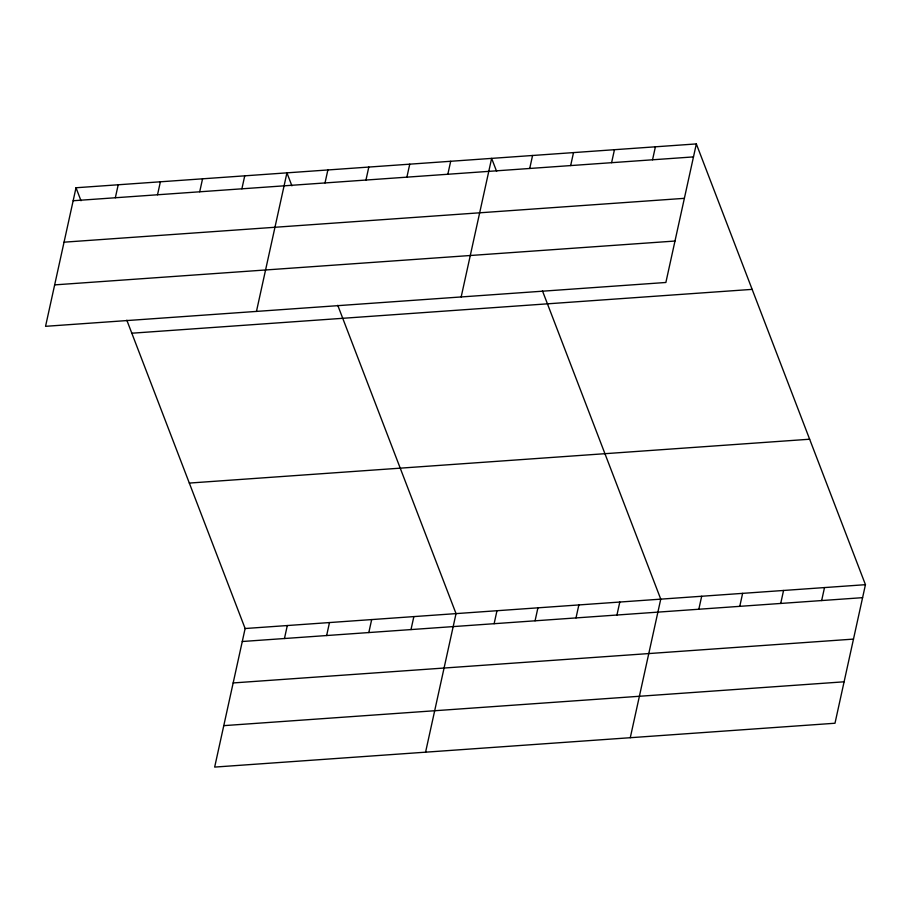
<?xml version="1.0" encoding="UTF-8"?>
<svg xmlns="http://www.w3.org/2000/svg" width="911" height="911" viewBox="0 0 911 911"><rect width="100%" height="100%" fill="white"/><g stroke="black" fill="none" stroke-linecap="round" stroke-linejoin="round"><path stroke-width="1.37" d="M76.012 187.757L45.55 326.32L665.873 282.478L696.334 143.915L76.012 187.757L80.999 200.739M115.344 197.755L118.202 184.774M157.523 194.772L160.382 181.79M199.703 191.788L202.561 178.807M241.893 188.816L244.74 175.834M256.458 311.414L286.931 172.851L291.907 185.833M325.011 182.94L327.869 169.958M126.834 320.216L245.127 628.522L214.666 767.085L834.988 723.243L865.45 584.68L696.334 143.915M365.96 180.048L368.807 167.066M284.46 638.52L287.307 625.538M406.898 177.144L409.745 164.174M326.639 635.536L329.486 622.555M447.836 174.252L450.694 161.27M368.818 632.553L371.677 619.571M461.171 296.952L491.633 158.377L496.62 171.37M410.998 629.581L413.856 616.599M529.724 168.467L532.571 155.485M425.574 752.179L456.035 613.615L337.753 305.31M570.662 165.574L573.52 152.593M494.126 623.705L496.973 610.723M611.6 162.682L614.458 149.7M535.064 620.812L537.923 607.831M652.549 159.789L655.396 146.808M576.003 617.909L578.861 604.938M616.952 615.016L619.799 602.034M630.275 737.716L660.748 599.142L542.455 290.848M698.828 609.231L701.686 596.25M739.778 606.339L742.624 593.357M780.716 603.446L783.562 590.465M821.654 600.554L824.512 587.572M73.165 200.739L693.487 156.897M64.055 242.178L684.377 198.336M54.66 284.881L674.983 241.039M131.822 333.21L752.144 289.368M189.317 483.069L809.64 439.227M245.127 628.522L865.45 584.68M242.269 641.503L862.592 597.662M233.159 682.943L853.482 639.101M223.776 725.646L844.098 681.804"/></g></svg>
